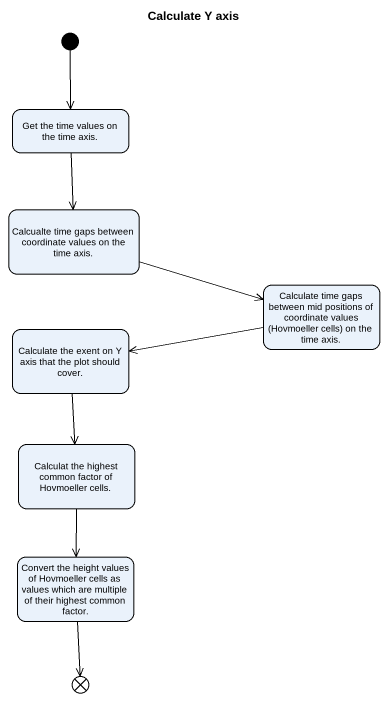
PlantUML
@startuml
title Calculate Y axis
hide empty description
state "Get the time values on the time axis." as Get_the_time_values_on_the
state "Calcualte time gaps between coordinate values on the time axis." as Calcualte_time_gaps_between
state "Calculate time gaps between mid positions of coordinate values (Hovmoeller cells) on the time axis." as Calculate_time_gaps_between
state "Calculate the exent on Y axis that the plot should cover." as Calculate_the_exent_on_Y
state "Calculat the highest common factor of Hovmoeller cells." as Calculat_the_highest_common
state "Convert the height values of Hovmoeller cells as values which are multiple of their highest common factor." as Convert_the_height_values
state flowfinal1 <<end>>
[*] --> Get_the_time_values_on_the
Get_the_time_values_on_the --> Calcualte_time_gaps_between
Calcualte_time_gaps_between -right-> Calculate_time_gaps_between
Calculate_time_gaps_between -left-> Calculate_the_exent_on_Y
Calculate_the_exent_on_Y --> Calculat_the_highest_common
Calculat_the_highest_common --> Convert_the_height_values
Convert_the_height_values --> flowfinal1
@enduml
